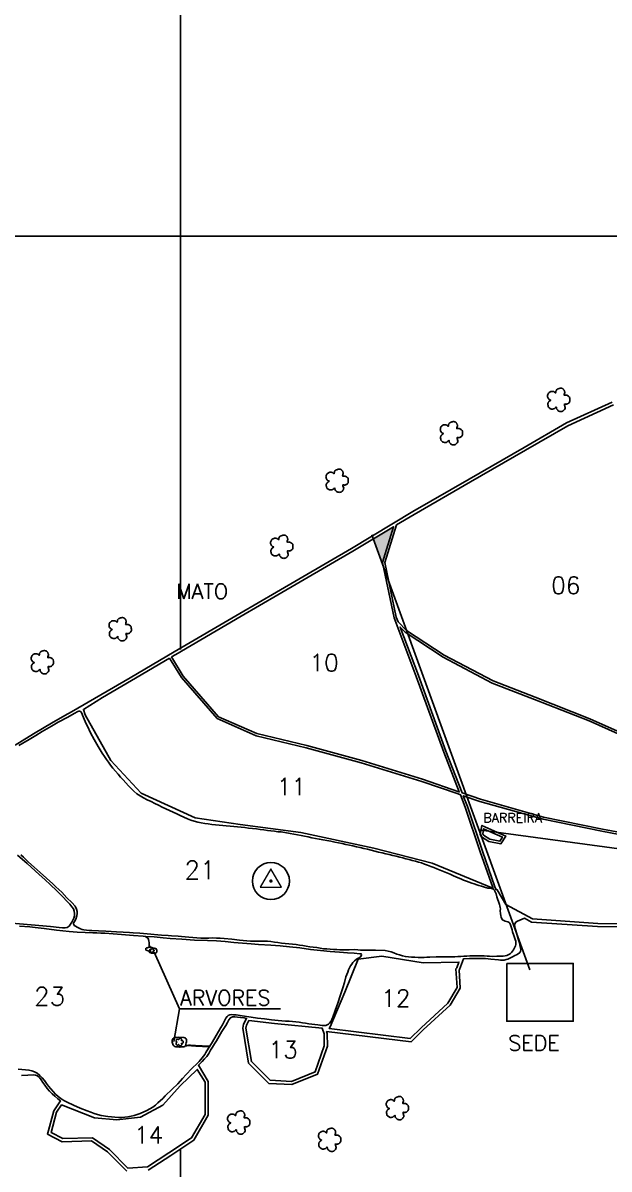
# Model space of a CAD drawing. Header units: millimetres. Extents: x 720489 to 723639, y 7843424 to 7847879.
# Drawn here: x 721304 to 722057, y 7844909 to 7846381 of the extents above; entities that cross this region are included whole.
import ezdxf
from ezdxf.enums import TextEntityAlignment as Align

# ---------------------------------------------------------------- set-up
doc = ezdxf.new("R2010")
doc.units = ezdxf.units.MM
doc.linetypes.add('CONTINUO', pattern=[0])
for name, color, linetype in [('0114001123006', 5, 'Continuous'), ('0114001123007', 5, 'Continuous'), ('0114001123008', 5, 'Continuous'), ('0114001123010', 5, 'Continuous'), ('0114001123011', 5, 'Continuous'), ('0114001123014', 5, 'Continuous'), ('0114001124', 1, 'Continuous'), ('0114001124023', 5, 'Continuous'), ('Cana_Plantio', 7, 'Continuous'), ('MALHA', 8, 'Continuous'), ('MATO', 3, 'Continuous'), ('QUADRO_DE_AREAS_COMPLEMENTARES', 7, 'Continuous'), ('REDE_DE_LUZ', 6, 'Continuous'), ('SEDE', 7, 'Continuous'), ('TEXTO', 7, 'Continuous')]:
    doc.layers.add(name, color=color, linetype=linetype)
for name, color, linetype, lineweight in [('0114001123012', 5, 'Continuous', 25), ('0114001123013', 5, 'Continuous', 25), ('0114001124021', 5, 'Continuous', 25), ('ARVORES', 3, 'Continuous', 25)]:
    doc.layers.add(name, color=color, linetype=linetype, lineweight=lineweight)
doc.styles.add('Simplex', font='simplex.shx')

# ---------------------------------------------------------------- blocks, each defined once
blk = doc.blocks.new('mato')
at = {"layer": 'MATO', "color": 94, "linetype": 'CONTINUO'}
blk.add_lwpolyline([(734601.6, 7824194.7), (734600.8, 7824194.1), (734600, 7824193.3), (734599.1, 7824192.6), (734598, 7824192.3), (734596.9, 7824192.2), (734595.8, 7824192.2), (734594.9, 7824192.4), (734594.2, 7824192.7), (734593.5, 7824193.1), (734592.9, 7824193.6), (734592.3, 7824194.1), (734591.8, 7824194.7), (734591.5, 7824195.3), (734591.3, 7824195.9), (734591.2, 7824196.6), (734591, 7824197.5), (734591, 7824198.4), (734591, 7824199.3), (734591.2, 7824200), (734591.5, 7824200.5), (734591.9, 7824201), (734592.1, 7824201.5), (734592.4, 7824201.9), (734592.8, 7824202.3), (734594.2, 7824203.2), (734594.7, 7824203.6), (734594.5, 7824203.7), (734593.5, 7824204), (734593.1, 7824204.2), (734592.7, 7824204.5), (734592.3, 7824204.9), (734591.8, 7824205.6), (734591.3, 7824206.3), (734590.9, 7824207.1), (734590.7, 7824208), (734590.6, 7824208.8), (734590.7, 7824209.7), (734590.9, 7824210.7), (734591.3, 7824211.6), (734591.7, 7824212.4), (734592, 7824212.8), (734592.3, 7824213.1), (734592.7, 7824213.4), (734593.3, 7824213.8), (734593.9, 7824214.2), (734594.6, 7824214.5), (734595.3, 7824214.7), (734596, 7824214.8), (734596.6, 7824214.8), (734597.2, 7824214.8), (734597.8, 7824214.7), (734598.2, 7824214.6), (734598.7, 7824214.4), (734599.1, 7824214.3), (734599.5, 7824214), (734600, 7824213.4), (734600.5, 7824213), (734600.9, 7824212.8), (734601.1, 7824213.4), (734601.2, 7824214.2), (734601.3, 7824215.1), (734601.4, 7824215.5), (734601.5, 7824215.8), (734602, 7824216.5), (734602.3, 7824217), (734602.7, 7824217.4), (734603.2, 7824217.6), (734603.7, 7824217.8), (734604.3, 7824218), (734605.3, 7824218.4), (734605.8, 7824218.6), (734606.3, 7824218.7), (734606.9, 7824218.8), (734607.5, 7824218.8), (734608, 7824218.8), (734608.6, 7824218.7), (734609.1, 7824218.6), (734609.5, 7824218.4), (734610, 7824218.1), (734610.4, 7824217.9), (734610.7, 7824217.6), (734611, 7824217.2), (734611.3, 7824216.8), (734611.7, 7824216.3), (734611.9, 7824215.7), (734612.2, 7824215.1), (734612.4, 7824214.6), (734612.5, 7824214), (734612.5, 7824213.3), (734612.2, 7824212.1), (734611.9, 7824210.9), (734611.7, 7824210), (734612.4, 7824209.8), (734613.2, 7824209.9), (734614.1, 7824210), (734614.7, 7824209.9), (734615.4, 7824209.8), (734616, 7824209.5), (734616.6, 7824209.1), (734617.3, 7824208.6), (734617.8, 7824208.1), (734618.2, 7824207.9), (734618.6, 7824207.5), (734618.8, 7824207), (734619, 7824205.5), (734619.1, 7824203.9), (734619.1, 7824202.4), (734618.8, 7824201.5), (734618.4, 7824200.9), (734618, 7824200.3), (734617.5, 7824199.8), (734617, 7824199.3), (734616.5, 7824199), (734615.7, 7824198.7), (734614.9, 7824198.5), (734614.1, 7824198.3), (734613.3, 7824198.6), (734612.6, 7824198.7), (734612.1, 7824198.5), (734612.3, 7824197.3), (734613.2, 7824194.3), (734613.1, 7824193.5), (734613, 7824192.9), (734612.3, 7824191.8), (734611.9, 7824191.2), (734611.4, 7824190.7), (734611, 7824190.3), (734610.6, 7824189.9), (734610.1, 7824189.6), (734609.5, 7824189.4), (734608.8, 7824189.2), (734608.2, 7824189.2), (734607.5, 7824189.1), (734606.8, 7824189.2), (734605.7, 7824189.3), (734605.3, 7824189.5), (734604.8, 7824189.7), (734604.2, 7824190.1), (734603.7, 7824190.7), (734603.2, 7824191.3), (734602.7, 7824191.7), (734602.3, 7824192.2), (734602, 7824192.7), (734601.9, 7824194.3), (734601.7, 7824195)], dxfattribs=at)

msp = doc.modelspace()

# ---------------------------------------------------------------- hatches: boundary and pattern name
at = {"layer": 'Cana_Plantio', "linetype": 'Continuous'}
h = msp.add_hatch(color=91, dxfattribs=at)
h.dxf.hatch_style = 1
h.paths.add_polyline_path([(721780, 7845733.7), (721754, 7845718.2), (721767.1, 7845682), (721765.9, 7845687.8)])

# ---------------------------------------------------------------- linework, layer by layer
msp.add_lwpolyline([(721895.5, 7845337.5), (721903.6, 7845332.3), (721916.7, 7845329.9), (721919.9, 7845335.1), (721895.8, 7845345.8), (721894.6, 7845339.2)], close=True)
at = {"layer": '0114001123006'}
msp.add_lwpolyline([(722062.7, 7845890.1), (722004.1, 7845863.5), (721949.8, 7845831.9), (721879, 7845791.2), (721806.7, 7845749.6), (721783.9, 7845736), (721769, 7845687.6), (721783.6, 7845617.6), (721785.8, 7845611.8), (721796.7, 7845600.6), (721845.1, 7845568.6), (721908.2, 7845535.8), (721962.2, 7845514.7), (722032.5, 7845487.2), (722098.8, 7845457.5)], dxfattribs=at)
at = {"layer": '0114001123007'}
msp.add_lwpolyline([(722104.3, 7845335.1), (722048.4, 7845345.5), (721972.9, 7845360.9), (721891.7, 7845383.7), (721868.2, 7845391.9), (721847.4, 7845445.5), (721812, 7845542.5), (721788.4, 7845604.8), (721794.8, 7845598.3), (721843.6, 7845566.1), (721906.9, 7845533), (721961.1, 7845511.9), (722031.4, 7845484.4), (722097.4, 7845454.8)], dxfattribs=at)
at = {"layer": '0114001123008'}
msp.add_lwpolyline([(722103.3, 7845332.2), (722047.9, 7845342.6), (721972.2, 7845358), (721890.8, 7845380.8), (721869.6, 7845388.2), (721875, 7845374.5), (721894.2, 7845317.3), (721910.3, 7845271.5), (721911.6, 7845268.2), (721913.3, 7845267.5), (721924.3, 7845248.7), (721958.5, 7845230), (722042.5, 7845224.4), (722099, 7845223.5)], dxfattribs=at)
msp.add_lwpolyline([(721893.2, 7845335.3), (721902.5, 7845329.5), (721918.1, 7845326.6), (721924.3, 7845336.4), (721893.6, 7845350.1), (721891.4, 7845338.7)], close=True, dxfattribs=at)
at = {"layer": '0114001123010'}
msp.add_lwpolyline([(721494.7, 7845566.6), (721500.2, 7845569.8), (721584.3, 7845619.1), (721631.5, 7845646.3), (721727.8, 7845702.5), (721780, 7845733.7), (721765.9, 7845687.8), (721780.7, 7845616.7), (721809.2, 7845541.4), (721844.6, 7845444.4), (721864.5, 7845393.2), (721863.8, 7845393.5), (721817.2, 7845409.5), (721739.3, 7845433.5), (721668.6, 7845452.8), (721604.4, 7845468.3), (721555.2, 7845489.8), (721509.8, 7845542)], close=True, dxfattribs=at)
at = {"layer": '0114001123011'}
msp.add_lwpolyline([(721492.1, 7845565), (721507.4, 7845540.3), (721553.4, 7845487.3), (721603.4, 7845465.4), (721667.9, 7845449.9), (721738.4, 7845430.6), (721816.2, 7845406.7), (721862.9, 7845390.6), (721865.9, 7845389.6), (721872.2, 7845373.5), (721891.4, 7845316.3), (721907.5, 7845270.4), (721907.8, 7845269.7), (721829.5, 7845301.8), (721754.6, 7845320.9), (721660.7, 7845341.1), (721582.7, 7845351.4), (721525.1, 7845359.9), (721455.5, 7845391.6), (721416.8, 7845433.5), (721383.7, 7845492.1), (721381.5, 7845499.1), (721406, 7845514.6), (721443.4, 7845536.4)], close=True, dxfattribs=at)
at = {"layer": '0114001123012'}
msp.add_lwpolyline([(721697.4, 7845089.3), (721698.7, 7845091.4), (721717.6, 7845136.2), (721734.6, 7845178.5), (721764.8, 7845182.1), (721818.3, 7845173.8), (721864.1, 7845174.7), (721861.4, 7845167.3), (721860.1, 7845166.1), (721861.6, 7845142.1), (721849.7, 7845121.7), (721815.4, 7845090.4), (721801.2, 7845076.3), (721697.3, 7845089.2)], close=True, dxfattribs=at)
at = {"layer": '0114001123013'}
msp.add_lwpolyline([(721590.9, 7845093.7), (721590.2, 7845089.8), (721597.3, 7845046.8), (721621.4, 7845022.8), (721648.7, 7845021.5), (721679.2, 7845033.6), (721691, 7845067.1), (721690.9, 7845082.3), (721688.3, 7845089.6), (721627.1, 7845095.8), (721594.2, 7845099.5)], close=True, dxfattribs=at)
at = {"layer": '0114001123014'}
msp.add_lwpolyline([(721347, 7844982.1), (721339.8, 7844955.6), (721354.9, 7844948), (721393.1, 7844949), (721415.1, 7844934.1), (721438.6, 7844910.1), (721463.6, 7844911.5), (721491.4, 7844929.7), (721520.4, 7844948.8), (721537.8, 7844978.9), (721537.8, 7845020.3), (721527.8, 7845036.9), (721505.7, 7845015.6), (721483.3, 7844990.8), (721454.8, 7844975.4), (721424.5, 7844972.1), (721395.8, 7844974.5), (721353.3, 7844991.2)], close=True, dxfattribs=at)
at = {"layer": '0114001124', "linetype": 'Continuous'}
for points in [[(722061.1, 7845893.7), (722002.2, 7845867.1), (721947.8, 7845835.3), (721877.1, 7845794.7), (721804.7, 7845753.1), (721725.8, 7845706), (721629.5, 7845649.8), (721582.3, 7845622.5), (721498.2, 7845573.2), (721441.4, 7845539.9), (721403.8, 7845518), (721366, 7845496.1), (721357.7, 7845491.3), (721340.4, 7845481.3), (721319.3, 7845469), (721306.3, 7845461.1), (721293.7, 7845453.4)], [(721296.8, 7845312.1), (721309.2, 7845301.2), (721324.7, 7845287.1), (721332, 7845280.6), (721339.3, 7845273.9), (721346.8, 7845266.5), (721354.2, 7845259.2), (721360.9, 7845252.2), (721363.9, 7845248.9), (721366.5, 7845245.8), (721368.5, 7845242.9), (721369.7, 7845240), (721370.1, 7845237.1), (721369.9, 7845234.1), (721369, 7845231.2), (721367.8, 7845228.4), (721366.4, 7845225.7), (721364.8, 7845223.2), (721362.9, 7845220.8), (721360.7, 7845219.2), (721357.9, 7845218.5), (721354.6, 7845218.5), (721350.2, 7845218.9), (721339.2, 7845220.3), (721314.2, 7845222.4), (721274.6, 7845226.1)], [(721464.8, 7844907.6), (721493.6, 7844926.4), (721523.4, 7844946), (721541.8, 7844977.9), (721541.8, 7845021.4), (721529.3, 7845042.2), (721530.8, 7845043.6), (721534.2, 7845046.8), (721537.1, 7845050.2), (721539.9, 7845053.6), (721542.5, 7845057.4), (721544.9, 7845061.4), (721547.5, 7845065.4), (721549.9, 7845069.6), (721552.4, 7845073.6), (721559.5, 7845085.5), (721564.4, 7845093.4), (721566.6, 7845097.2), (721568.5, 7845100.6), (721570.4, 7845103.1), (721572.9, 7845104.2), (721575.9, 7845104.3), (721579.4, 7845104), (721583.5, 7845103.5), (721588.2, 7845102.9), (721591.2, 7845102.3), (721587.1, 7845095.1), (721586.1, 7845089.9), (721593.6, 7845044.9), (721619.6, 7845018.9), (721649.3, 7845017.4), (721682.3, 7845030.6), (721695, 7845066.5), (721694.9, 7845083), (721694, 7845085.5), (721802.6, 7845072.1), (721818.1, 7845087.5), (721852.9, 7845119.2), (721865.7, 7845141.1), (721864.2, 7845164.5), (721864.8, 7845165), (721870.1, 7845179), (721877.7, 7845179.2), (721885.3, 7845179.4), (721895.1, 7845179.3), (721898.3, 7845179.1), (721901.6, 7845178.8), (721905, 7845178.4), (721914.9, 7845177.4), (721917.5, 7845177.2), (721920, 7845177.1), (721922.4, 7845177.3), (721924.8, 7845177.8), (721927.1, 7845178.6), (721929.4, 7845179.7), (721933.8, 7845182), (721935.9, 7845183), (721938, 7845184), (721940.2, 7845185.2), (721942, 7845186.4), (721943.2, 7845188.4), (721943.7, 7845190.6), (721942.8, 7845194.4), (721941.7, 7845199.2), (721940.3, 7845204.3), (721937.1, 7845215.1), (721936.2, 7845217.8), (721935.8, 7845220.3), (721935.6, 7845222.7), (721936.2, 7845224.7), (721937, 7845226.1), (721939.2, 7845227.3), (721948.2, 7845231), (721957.3, 7845226), (722042.3, 7845220.4), (722099.1, 7845219.4)], [(721301.7, 7845028.9), (721309.9, 7845029.4), (721316.9, 7845029.8), (721319.9, 7845029.4), (721322.6, 7845028.4), (721324.9, 7845026.5), (721327.2, 7845023.6), (721329.4, 7845020.2), (721332, 7845016.4), (721334.9, 7845012.5), (721337.9, 7845008.9), (721341.2, 7845005.6), (721344.6, 7845002.3), (721348.5, 7844998.9), (721352, 7844996.4), (721343.3, 7844983.8), (721335.1, 7844953.5), (721354, 7844944), (721391.9, 7844945), (721412.5, 7844931), (721437.1, 7844906)]]:
    msp.add_lwpolyline(points, dxfattribs=at)
at = {"layer": '0114001124021', "linetype": 'Continuous'}
msp.add_lwpolyline([(721300.9, 7845312.4), (721304.3, 7845309.3), (721307.7, 7845306), (721311, 7845302.8), (721318.2, 7845296.6), (721325.8, 7845289.9), (721333.8, 7845282.5), (721342, 7845275), (721346.1, 7845271.2), (721353.7, 7845264.3), (721360.3, 7845257.1), (721366.6, 7845251), (721371, 7845246.3), (721372.6, 7845242.4), (721373.2, 7845239.6), (721373.3, 7845236.9), (721372.8, 7845234.1), (721371.6, 7845229.8), (721370.1, 7845226.9), (721369.3, 7845225.6), (721368.8, 7845224.6), (721368.7, 7845223.8), (721368.9, 7845222.8), (721369.5, 7845221.8), (721370.5, 7845221), (721374.1, 7845219.2), (721375.9, 7845218.3), (721377.7, 7845217.4), (721379.6, 7845216.6), (721382.1, 7845215.9), (721385.4, 7845215.5), (721388.8, 7845215.3), (721392.4, 7845215.1), (721400.9, 7845214.6), (721410.4, 7845214.2), (721423.8, 7845213.5), (721432.4, 7845213.1), (721440.8, 7845212.6), (721445.2, 7845212.4), (721454.1, 7845211.7), (721458.7, 7845211.4), (721463.2, 7845211), (721467.9, 7845210.6), (721477.2, 7845209.7), (721481.7, 7845209.2), (721490.3, 7845208.6), (721494.5, 7845208.3), (721503, 7845207.8), (721507.5, 7845207.4), (721512.1, 7845207), (721516.9, 7845206.6), (721521.9, 7845206.1), (721527.1, 7845205.8), (721532.4, 7845205.5), (721537.6, 7845205.2), (721542.7, 7845205.4), (721547.6, 7845205.6), (721552.4, 7845205.5), (721557.3, 7845205.2), (721562.3, 7845204.8), (721572.3, 7845203.9), (721581.9, 7845203), (721586.6, 7845202.4), (721591.5, 7845202), (721596.2, 7845201.6), (721600.8, 7845201.5), (721605.3, 7845201.5), (721609.5, 7845201.6), (721613.7, 7845201.6), (721618.1, 7845201.3), (721622.5, 7845200.9), (721626.9, 7845200.4), (721631.3, 7845199.7), (721635.9, 7845199), (721640.7, 7845198.4), (721645.4, 7845198.2), (721650.1, 7845197.8), (721654.7, 7845197.2), (721659.2, 7845196.5), (721663.5, 7845195.8), (721667.9, 7845195.1), (721672.4, 7845194.4), (721676.9, 7845193.8), (721681.3, 7845193.2), (721685.8, 7845192.5), (721690.1, 7845191.8), (721694.4, 7845191.5), (721698.7, 7845191.2), (721702.8, 7845191), (721707, 7845190.6), (721711, 7845190.4), (721715, 7845190.2), (721719, 7845190.2), (721723.1, 7845190.5), (721729.5, 7845190.6), (721734.3, 7845190.3), (721737.6, 7845190), (721746.9, 7845189.8), (721756.8, 7845189.8), (721769.2, 7845189.6), (721773.1, 7845188.8), (721776.8, 7845187.7), (721780.4, 7845186.4), (721784.1, 7845185), (721787.7, 7845183.8), (721791.5, 7845182.7), (721795.3, 7845181.8), (721799.2, 7845181.3), (721803.2, 7845181), (721807.3, 7845180.9), (721811.6, 7845180.7), (721815.6, 7845180.5), (721819.2, 7845180.6), (721823, 7845180.8), (721826.8, 7845181), (721834.9, 7845181.3), (721842.8, 7845181.3), (721850.8, 7845181.5), (721858.7, 7845181.6), (721862.6, 7845181.7), (721866.5, 7845182), (721870.5, 7845182.3), (721874.3, 7845182.4), (721877.9, 7845182.6), (721881.4, 7845182.7), (721884.8, 7845182.7), (721888.1, 7845182.7), (721896.7, 7845182.5), (721900.3, 7845182.3), (721903.5, 7845182.1), (721906.8, 7845182), (721912.9, 7845182.2), (721916, 7845182.2), (721918.6, 7845182.3), (721921, 7845182.4), (721923.3, 7845182.7), (721925.5, 7845183.1), (721927.4, 7845183.8), (721929.1, 7845184.8), (721930.5, 7845185.8), (721931.9, 7845187.2), (721933.1, 7845188.6), (721934.2, 7845190.2), (721935.2, 7845192), (721936, 7845193.7), (721936.6, 7845195.5), (721937, 7845197.2), (721937.2, 7845199.2), (721937, 7845201.4), (721936.5, 7845203.7), (721934.8, 7845208.7), (721933.1, 7845213.5), (721932.4, 7845215.9), (721931.7, 7845218.5), (721930.7, 7845221.1), (721929.7, 7845223.7), (721928.6, 7845225.5), (721927, 7845226.3), (721923.4, 7845227.1), (721920, 7845228.8), (721918.3, 7845231.7), (721917.7, 7845234.6), (721917.6, 7845236.8), (721917.2, 7845240.9), (721917.3, 7845242.9), (721917.1, 7845244.7), (721916.8, 7845246.7), (721916, 7845248.7), (721914.8, 7845252.6), (721914.2, 7845254.6), (721912.9, 7845258.3), (721911.9, 7845262.1), (721911.2, 7845263.9), (721910.4, 7845265.8), (721909.6, 7845267.2), (721908.6, 7845268.1), (721907.3, 7845268.7), (721905.6, 7845269.1), (721903.4, 7845269.4), (721901.2, 7845269.7), (721896.9, 7845270.8), (721892.9, 7845272), (721889.8, 7845272.9), (721886.9, 7845273.9), (721883.8, 7845275), (721880.6, 7845276.1), (721877.3, 7845277.4), (721873.7, 7845278.7), (721870.1, 7845280), (721866.6, 7845281.4), (721861, 7845283.6), (721856.3, 7845285.8), (721852.6, 7845287.5), (721848.5, 7845289.1), (721844.2, 7845290.8), (721839.9, 7845292.6), (721835.7, 7845294.3), (721831.7, 7845296), (721827.8, 7845297.6), (721823.8, 7845299.2), (721819.9, 7845300.6), (721816.1, 7845302), (721812.1, 7845303.1), (721808.1, 7845304.1), (721804, 7845305.2), (721800, 7845306.3), (721796, 7845307.4), (721792, 7845308.5), (721787.9, 7845309.5), (721783.5, 7845310.5), (721779, 7845311.6), (721774.5, 7845312.8), (721769.9, 7845313.8), (721765.4, 7845314.9), (721760.7, 7845316), (721756, 7845317.2), (721751.1, 7845318.4), (721746.4, 7845319.5), (721741.8, 7845320.6), (721737.2, 7845321.7), (721732.5, 7845322.8), (721727.9, 7845323.9), (721723.2, 7845324.9), (721718.5, 7845325.8), (721713.8, 7845326.9), (721709.1, 7845327.9), (721704.4, 7845328.8), (721699.4, 7845329.8), (721694.4, 7845330.7), (721689.5, 7845331.6), (721684.6, 7845332.6), (721679.7, 7845333.5), (721674.9, 7845334.4), (721670.2, 7845335.4), (721665.7, 7845336.3), (721661.2, 7845337.2), (721656.7, 7845338), (721652, 7845338.9), (721647.3, 7845339.7), (721635.5, 7845341.8), (721631.3, 7845342.1), (721626.8, 7845342.6), (721622.4, 7845343.2), (721617.9, 7845343.8), (721613.5, 7845344.3), (721608.6, 7845344.9), (721603.7, 7845345.6), (721598.7, 7845346.2), (721593.8, 7845346.8), (721588.9, 7845347.4), (721584.1, 7845347.8), (721579.4, 7845348.3), (721574.7, 7845348.7), (721569.9, 7845349.2), (721565.1, 7845349.6), (721560.5, 7845350.1), (721555.8, 7845350.5), (721551.2, 7845351), (721546.5, 7845351.5), (721541.8, 7845352), (721537.3, 7845352.7), (721532.9, 7845353.4), (721528.3, 7845354.4), (721523.8, 7845355.6), (721519.4, 7845357.1), (721515, 7845358.8), (721510.4, 7845360.7), (721505.9, 7845362.7), (721501.4, 7845364.9), (721496.8, 7845367.1), (721492.2, 7845369.4), (721487.5, 7845371.6), (721482.8, 7845373.8), (721478.1, 7845376.1), (721473.2, 7845378.4), (721468.3, 7845380.8), (721463.4, 7845383.2), (721458.7, 7845385.6), (721454.2, 7845388.1), (721450.1, 7845390.9), (721446.4, 7845394), (721442.8, 7845397.4), (721439.3, 7845401), (721432.5, 7845408.5), (721429.2, 7845412.3), (721425.9, 7845416), (721422.5, 7845419.9), (721419.4, 7845423.7), (721416.4, 7845427.5), (721413.7, 7845431.2), (721411, 7845435), (721408.4, 7845438.8), (721405.7, 7845443), (721400.3, 7845451.6), (721395.2, 7845460.4), (721390.7, 7845469.2), (721386.6, 7845477.7), (721384.7, 7845481.6), (721381.5, 7845488.6), (721380.3, 7845491.8), (721379.3, 7845494.3), (721378.2, 7845496.1), (721376.8, 7845497), (721375.6, 7845496.9), (721374.1, 7845496.3), (721369.6, 7845494.1), (721361.2, 7845489.3), (721349.1, 7845482.7), (721340.6, 7845477.8), (721328.6, 7845470.7), (721320.2, 7845465.7), (721311.7, 7845460.6), (721298.4, 7845452.8)], dxfattribs=at)
at = {"layer": '0114001124023', "linetype": 'Continuous'}
msp.add_lwpolyline([(721297.5, 7845037.1), (721307, 7845036.4), (721311.4, 7845035.9), (721315.3, 7845035.2), (721318.4, 7845033.7), (721321.8, 7845031.9), (721325.4, 7845029.2), (721328.5, 7845026), (721331.3, 7845022.5), (721334, 7845018.9), (721336.7, 7845015.2), (721339.5, 7845011.8), (721342.5, 7845008.4), (721345.6, 7845005.2), (721348.8, 7845002.2), (721352.4, 7844999.5), (721356.2, 7844997), (721360.4, 7844994.9), (721368.8, 7844991.1), (721377.3, 7844987.2), (721386.3, 7844983.8), (721390.8, 7844982.1), (721395.3, 7844980.3), (721399.7, 7844978.8), (721404.1, 7844977.8), (721412.9, 7844976.4), (721417.3, 7844975.9), (721421.8, 7844975.3), (721426.3, 7844975.1), (721430.6, 7844975.1), (721434.7, 7844975.4), (721438.7, 7844975.9), (721442.6, 7844976.8), (721446.6, 7844977.8), (721450.5, 7844979), (721454.4, 7844980.2), (721462.8, 7844983.9), (721466.7, 7844986.2), (721470.5, 7844988.5), (721473.9, 7844991.1), (721477.2, 7844993.7), (721483.5, 7844999.6), (721486.6, 7845002.7), (721495.3, 7845011.4), (721502.6, 7845018.2), (721508.8, 7845025), (721513.4, 7845030.1), (721520.8, 7845037.8), (721528, 7845044.8), (721530.2, 7845047), (721534, 7845051.5), (721535.7, 7845053.7), (721537.3, 7845055.9), (721538.9, 7845058.6), (721542.3, 7845064), (721543.5, 7845066), (721539.4, 7845066.1), (721536.6, 7845066.3), (721534.6, 7845066.3), (721531, 7845066.5), (721528.5, 7845066.6), (721526.1, 7845066.8), (721522.6, 7845067.1), (721520.3, 7845067.3), (721517.9, 7845067.4), (721516.8, 7845067.5), (721514.5, 7845067.1), (721512.7, 7845066.9), (721511.6, 7845066.3), (721510.3, 7845066), (721508.9, 7845065.9), (721506.4, 7845065.6), (721505.3, 7845065.5), (721504.1, 7845065.6), (721502.8, 7845065.7), (721500.4, 7845066), (721499, 7845066.4), (721497.7, 7845067.1), (721496.9, 7845068.1), (721496.3, 7845069.2), (721495.9, 7845070.4), (721495.5, 7845071.6), (721495.3, 7845073), (721495.4, 7845074.2), (721495.9, 7845075.3), (721496.8, 7845076.3), (721497.8, 7845077.3), (721498.9, 7845077.6), (721500.2, 7845077.7), (721501.5, 7845077.9), (721504, 7845078.2), (721510.6, 7845077.8), (721511.6, 7845077.5), (721512.8, 7845077), (721513.5, 7845076), (721513.7, 7845074.9), (721513.7, 7845073.6), (721513.7, 7845072.3), (721513.6, 7845070.9), (721512.8, 7845067.4), (721514.7, 7845067.6), (721516.6, 7845068), (721519.2, 7845067.8), (721523, 7845067.7), (721525.5, 7845067.4), (721530.1, 7845067), (721533.9, 7845066.9), (721544, 7845066.7), (721547.3, 7845072.1), (721552, 7845080.2), (721558.1, 7845090.8), (721560.1, 7845094.1), (721561.8, 7845097.3), (721563.2, 7845100.2), (721563.2, 7845100.2), (721564.6, 7845102.7), (721566, 7845104.6), (721567.6, 7845106), (721569.4, 7845106.8), (721571.7, 7845107.2), (721574.5, 7845107.1), (721577.8, 7845106.8), (721585.5, 7845105.7), (721596.9, 7845103.9), (721605.3, 7845102.7), (721614.3, 7845101.7), (721623, 7845100.5), (721627.4, 7845100), (721631.9, 7845099.5), (721641.2, 7845098.9), (721645.7, 7845098.6), (721650.2, 7845098.3), (721654.5, 7845097.8), (721658.7, 7845097.4), (721662.8, 7845096.7), (721667, 7845096), (721671, 7845095.4), (721675, 7845094.9), (721679, 7845094.5), (721682.7, 7845094.1), (721685.7, 7845093.6), (721688.2, 7845093.2), (721690.6, 7845093.1), (721692.8, 7845093.4), (721694.7, 7845094), (721696.4, 7845095), (721697.9, 7845096.4), (721699.4, 7845098.4), (721700.8, 7845100.9), (721702.1, 7845103.8), (721705.1, 7845112.6), (721708.2, 7845122), (721711.5, 7845131.5), (721714.8, 7845141.7), (721716.9, 7845148.6), (721718.8, 7845155.6), (721719.9, 7845158.7), (721721.1, 7845161.8), (721722.1, 7845164.7), (721723.4, 7845167.3), (721724.7, 7845169.8), (721726.2, 7845172), (721727.9, 7845174.2), (721729.9, 7845176.2), (721731.9, 7845177.9), (721733.8, 7845179.2), (721735.7, 7845180.2), (721737.4, 7845181.2), (721738.5, 7845182.5), (721738.9, 7845184.1), (721738.6, 7845185.2), (721736.6, 7845185.2), (721729.6, 7845186.1), (721720.9, 7845186.5), (721710.5, 7845187.3), (721698.4, 7845188.4), (721686.2, 7845189.5), (721673.3, 7845190.6), (721659.5, 7845192.8), (721646.2, 7845194.3), (721634.1, 7845195.7), (721622.1, 7845196.3), (721606.3, 7845197.3), (721597, 7845198.2), (721585.9, 7845199), (721574.7, 7845200), (721563.8, 7845201), (721558.2, 7845201.5), (721552.5, 7845201.9), (721541, 7845202.3), (721524.1, 7845203), (721507.8, 7845204), (721492.8, 7845205.1), (721483.8, 7845206), (721472.4, 7845206.9), (721461.1, 7845207.7), (721464.1, 7845205.5), (721464.9, 7845203.9), (721465.7, 7845201.7), (721465.9, 7845199.6), (721466, 7845197.6), (721466.1, 7845196.4), (721466.4, 7845195.5), (721467, 7845193.7), (721468.1, 7845193.7), (721469.2, 7845193.4), (721470.2, 7845192.9), (721471.4, 7845192.7), (721472.5, 7845192.5), (721473.6, 7845192.3), (721474.5, 7845191.9), (721475.4, 7845191), (721475.7, 7845189.9), (721475.9, 7845188.7), (721475.6, 7845187.4), (721475, 7845186.4), (721473.8, 7845185.7), (721472.6, 7845185.7), (721471.4, 7845185.9), (721470.4, 7845185.9), (721469, 7845186.1), (721467.9, 7845186.4), (721466.9, 7845187.1), (721466.1, 7845188.1), (721465.5, 7845188.8), (721464.5, 7845189.2), (721463.4, 7845189.6), (721462.2, 7845190), (721461.5, 7845191), (721461.5, 7845192.1), (721462.4, 7845192.9), (721463.6, 7845193.1), (721464.8, 7845193.2), (721465.6, 7845193.6), (721466.9, 7845193.7), (721466.1, 7845196.1), (721465.9, 7845197.6), (721465.9, 7845199.6), (721465.6, 7845201.7), (721464.9, 7845203.6), (721464.5, 7845204.5), (721464.1, 7845205.4), (721461, 7845207.7), (721458.4, 7845207.9), (721445.7, 7845208.9), (721430.4, 7845210.1), (721419.8, 7845211), (721408.9, 7845211.8), (721403.7, 7845212), (721398.6, 7845212.2), (721393.7, 7845212.2), (721383.7, 7845212.5), (721373.5, 7845213.2), (721363, 7845214.1), (721347, 7845215.7), (721331.1, 7845217.7), (721319.2, 7845219.2), (721312.7, 7845219.8), (721299.1, 7845220.7)], dxfattribs=at)
at = {"layer": 'ARVORES', "lineweight": 0}
msp.add_lwpolyline([(721469.1, 7845193.4), (721470.2, 7845192.9), (721471.4, 7845192.7), (721472.5, 7845192.5), (721473.6, 7845192.3), (721474.5, 7845191.9), (721475.4, 7845191), (721475.7, 7845189.9), (721475.9, 7845188.7), (721475.6, 7845187.4), (721475, 7845186.4), (721473.8, 7845185.7), (721472.6, 7845185.7), (721471.4, 7845185.9), (721470.4, 7845185.9), (721469, 7845186.1), (721467.9, 7845186.4), (721466.9, 7845187.1), (721466.1, 7845188.1), (721465.5, 7845188.8), (721464.5, 7845189.2), (721463.4, 7845189.6), (721462.2, 7845190), (721461.5, 7845191), (721461.5, 7845192.1), (721462.4, 7845192.9), (721463.6, 7845193.1), (721463.6, 7845193.1), (721464.8, 7845193.2), (721465.6, 7845193.6), (721467, 7845193.7), (721468.1, 7845193.7), (721469.1, 7845193.4)], dxfattribs=at)
msp.add_lwpolyline([(721504.1, 7845065.6), (721505.3, 7845065.5), (721506.4, 7845065.6), (721508.9, 7845065.9), (721510.3, 7845066), (721511.6, 7845066.3), (721512.7, 7845066.9), (721513.6, 7845070.9), (721513.7, 7845072.3), (721513.7, 7845073.6), (721513.7, 7845074.9), (721513.5, 7845076), (721512.8, 7845077), (721511.6, 7845077.5), (721510.6, 7845077.8), (721504, 7845078.2), (721501.5, 7845077.9), (721500.2, 7845077.7), (721498.9, 7845077.6), (721497.8, 7845077.3), (721496.8, 7845076.3), (721495.9, 7845075.3), (721495.4, 7845074.2), (721495.3, 7845073), (721495.5, 7845071.6), (721495.9, 7845070.4), (721496.3, 7845069.2), (721496.9, 7845068.1), (721497.7, 7845067.1), (721499, 7845066.4), (721500.4, 7845066), (721502.8, 7845065.7), (721504.1, 7845065.6)], close=True, dxfattribs=at)
at = {"layer": 'MALHA'}
for p, q in [((721506.3, 7845576, -656.7), (721506.3, 7846487.2, -656.7)), ((720639.5, 7846106.9, -656.7), (722444.3, 7846106.9, -656.7)), ((721506.3, 7843926, -656.7), (721506.3, 7844934.7, -656.7))]:
    msp.add_line(p, q, dxfattribs=at)
at = {"layer": 'REDE_DE_LUZ', "linetype": 'Continuous'}
msp.add_lwpolyline([(721752, 7845723.5), (721955.1, 7845164.9)], dxfattribs=at)
at = {"layer": 'REDE_DE_LUZ'}
msp.add_lwpolyline([(722661.3, 7845240.4), (722563.5, 7845253.6), (722362.7, 7845280.7), (722161.8, 7845307.8), (722025.8, 7845326.1), (721889.8, 7845344.4)], dxfattribs=at)
at = {"layer": 'SEDE', "linetype": 'Continuous', "elevation": -656.7}
msp.add_lwpolyline([(721925.6, 7845173), (722010.9, 7845173), (722010.9, 7845098.6), (721925.6, 7845098.6)], close=True, dxfattribs=at)
at = {"layer": 'TEXTO', "color": 7, "lineweight": 9, "flags": 128}
msp.add_lwpolyline([(721608.8, 7845270.9), (721636, 7845270.9), (721622.4, 7845294.4)], close=True, dxfattribs=at)
at = {"layer": 'TEXTO', "color": 7, "lineweight": 9, "const_width": 2.12, "flags": 128}
msp.add_lwpolyline([(721621.3, 7845278.7, -1), (721623.5, 7845278.7, -1)], format="xyb", close=True, dxfattribs=at)
at = {"layer": 'TEXTO', "color": 7}
for points in [[(721504.9, 7845114.6), (721472.3, 7845187.6)], [(721634.8, 7845114.6), (721504.9, 7845114.6), (721497.8, 7845072.8)]]:
    msp.add_lwpolyline(points, dxfattribs=at)
at = {"layer": 'TEXTO', "linetype": 'Continuous'}
msp.add_circle((721622.4, 7845278.7), 23.8, dxfattribs=at)

# ---------------------------------------------------------------- block references
at = {"layer": 'MATO', "linetype": 'Continuous'}
for p, xscale, yscale, zscale in [((-17617.2, -31611.6, -197.4), 1.006812749846663, 1.006812749846663, 1.006812749846663), ((-17755.1, -31654.5, -197.4), 1.006812749846663, 1.006812749846663, 1.006812749846663), ((-17902, -31715.5, -197.4), 1.006812749846663, 1.006812749846663, 1.006812749846663), ((-17973.2, -31800.2, -197.4), 1.006812749846663, 1.006812749846663, 1.006812749846663), ((-18180.8, -31906.2, -197.4), 1.006812749846663, 1.006812749846663, 1.006812749846663), ((-18280.9, -31948.6, -197.4), 1.006812749846663, 1.006812749846663, 1.006812749846663), ((583971.8, 6380714), 0.187172444961037, 0.187172444961037, 0.187172444961037), ((481730.9, 5291261.2), 0.326398794234766, 0.326398794234766, 0.326398794234766), ((-17824.6, -32521.2, -197.4), 1.006812749846663, 1.006812749846663, 1.006812749846663), ((-18028.5, -32539.7, -197.4), 1.006812749846663, 1.006812749846663, 1.006812749846663), ((-17911.7, -32561.9, -197.4), 1.006812749846663, 1.006812749846663, 1.006812749846663)]:
    msp.add_blockref('mato', p, dxfattribs=dict(at, xscale=xscale, yscale=yscale, zscale=zscale))

# ---------------------------------------------------------------- texts
at = {"layer": 'QUADRO_DE_AREAS_COMPLEMENTARES', "linetype": 'Continuous', "style": 'Simplex'}
msp.add_text('BARREIRA', height=12, dxfattribs=at).set_placement((721895.3, 7845360, -656.7), align=Align.MIDDLE_LEFT)
at = {"layer": 'TEXTO', "linetype": 'Continuous', "style": 'Simplex'}
for s, height, p in [('06', 22, (721982.6, 7845647.4, -656.7)), ('MATO', 19.5, (721500.5, 7845641, -656.7)), ('10', 22, (721671.9, 7845548.1, -656.7)), ('11', 22, (721630, 7845388.9, -656.7)), ('21', 23.4, (721511.3, 7845281.3, -656.7)), ('23', 23.4, (721317.9, 7845118.9, -656.7)), ('12', 22, (721764.1, 7845117.2, -656.7)), ('SEDE', 19.5, (721927.6, 7845060.9, -656.7)), ('13', 22, (721619.3, 7845051.2, -656.7)), ('14', 22, (721446.4, 7844941.6, -656.7))]:
    msp.add_text(s, height=height, dxfattribs=at).set_placement(p)
msp.add_text('ARVORES', height=19.5, dxfattribs=at).set_placement((721505.6, 7845113.2), align=Align.BOTTOM_LEFT)

doc.saveas('drawing.dxf')
